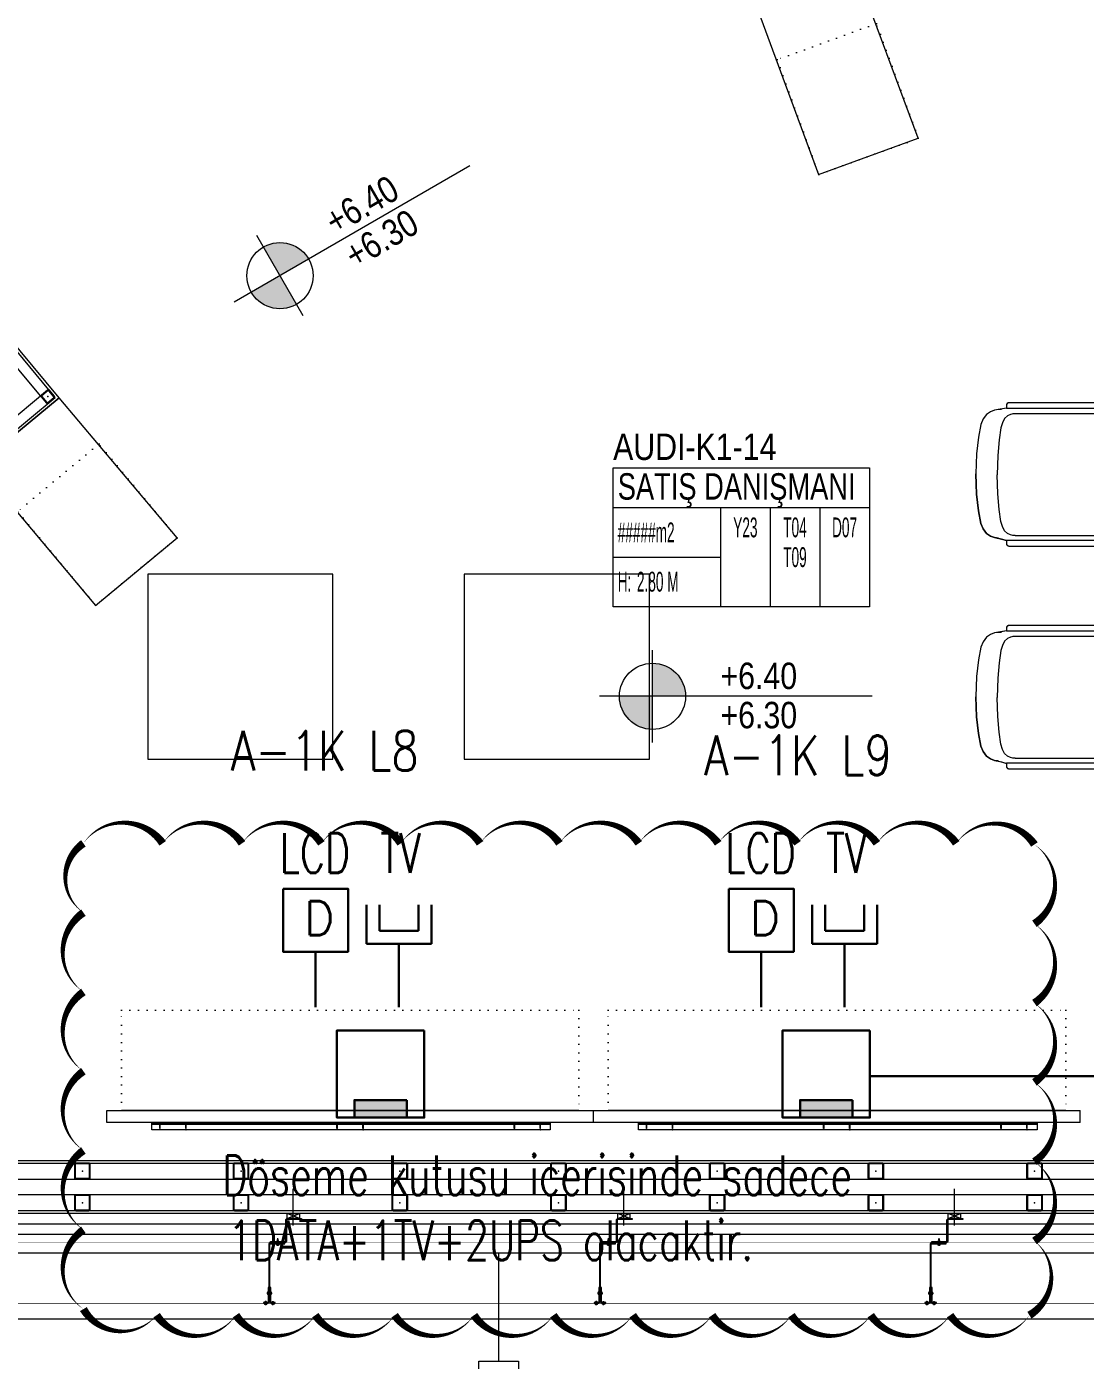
# Model space of a CAD drawing. Extents: x -2050 to 29725, y -1777 to 6820.
# Drawn here: x 10076 to 10476, y 269 to 774 of the extents above; entities that cross this region are included whole.
import ezdxf
from ezdxf.enums import TextEntityAlignment as Align

# ---------------------------------------------------------------- set-up
doc = ezdxf.new("R2010")
doc.units = 0
doc.header["$LTSCALE"] = 25
doc.header["$MEASUREMENT"] = 0
for name, pattern in [('DASHDOT2', [0.5, 0.25, -0.125, 0, -0.125]), ('DOT2', [0.125, 0, -0.125]), ('HIDDEN', [0.375, 0.25, -0.125])]:
    doc.linetypes.add(name, pattern=pattern)
doc.layers.get('0').update_dxf_attribs({"color": 9, "lineweight": 9})
for name, color, linetype, lineweight in [('05', 9, 'Continuous', 9), ('06C', 9, 'Continuous', 9), ('06D', 9, 'Continuous', 9), ('10', 9, 'Continuous', 9), ('11', 9, 'Continuous', 9), ('20', 9, 'DOT2', 9), ('21', 9, 'Continuous', 9), ('22', 8, 'Continuous', 9), ('24', 9, 'DASHDOT2', 9), ('33', 9, 'BATTING', 9), ('40', 9, 'Continuous', 9), ('DATA YER', 30, 'Continuous', 30), ('E-ANAHTAR', 7, 'Continuous', 30), ('E-DATA LCD EKRAN', 7, 'Continuous', 30), ('E-DATA PRİZİ (RJ45)', 7, 'Continuous', 30), ('E-DÖŞEME (ŞAP İÇİ) PRİZ KUTUSU', 7, 'Continuous', 30), ('E-YAZI', 7, 'Continuous', 30)]:
    doc.layers.add(name, color=color, linetype=linetype, lineweight=lineweight)
doc.styles.add('Arial', font='arial.ttf', dxfattribs={"height": 2.5})
doc.styles.add('E-YAZI', font='txttw.shx')
doc.styles.add('MuuM_TEXT-STANDART', font='ARIALN.TTF')
doc.linetypes.add('BATTING', pattern='A,0.0001,-0.1,[134,ltypeshp.shx,S=0.1,R=0,X=-0.1,Y=0],-0.2,[134,ltypeshp.shx,S=0.1,R=180,X=0.1,Y=0],-0.1', length=0.4001)

# ---------------------------------------------------------------- blocks, each defined once
blk = doc.blocks.new('p-audi-furni')
at = {"layer": '05', "lineweight": 0}
for p, q in [((0, 184), (4.5, 184)), ((0, 0), (0, 184)), ((4.5, 184), (4.5, 0)), ((4.5, 5.5), (4.5, 178.5)), ((-2.8, 166.99), (-0.3, 166.99)), ((-2.8, 16.34), (-2.8, 166.99)), ((-0.8, 164), (-0.8, 166.99)), ((-0.3, 164), (-0.3, 166.99)), ((-2.8, 163.8), (-2.8, 164)), ((-2.3, 163.8), (-2.3, 164)), ((-2.3, 164), (0, 164)), ((-2.3, 163.8), (0, 163.8)), ((-0.8, 154.2), (-0.8, 163.8)), ((-0.3, 154.2), (-0.3, 163.8)), ((-2.8, 154.2), (-2.8, 154)), ((-2.3, 154), (-2.3, 154.2)), ((-2.3, 154.2), (0, 154.2)), ((-2.3, 154), (0, 154)), ((-0.8, 97), (-0.8, 154)), ((-0.3, 97), (-0.3, 154)), ((-2.8, 96.8), (-2.8, 97)), ((-2.3, 96.8), (-2.3, 97)), ((-2.3, 97), (0, 97)), ((-2.3, 96.8), (0, 96.8)), ((-0.8, 87.2), (-0.8, 96.8)), ((-0.3, 87.2), (-0.3, 96.8)), ((-2.8, 87.2), (-2.8, 87)), ((-2.3, 87.2), (0, 87.2)), ((-2.3, 87), (-2.3, 87.2)), ((-2.3, 87), (0, 87)), ((-0.8, 30), (-0.8, 87)), ((-0.3, 30), (-0.3, 87)), ((-2.8, 29.8), (-2.8, 30)), ((-2.3, 29.8), (-2.3, 30)), ((-2.3, 30), (0, 30)), ((-2.3, 29.8), (0, 29.8)), ((-0.8, 20.2), (-0.8, 29.8)), ((-0.3, 20.2), (-0.3, 29.8)), ((-2.8, 20.2), (-2.8, 20)), ((-2.3, 20.2), (0, 20.2)), ((-2.3, 20), (-2.3, 20.2)), ((-0.3, 16.34), (-2.8, 16.34)), ((-2.3, 20), (0, 20)), ((-0.8, 16.34), (-0.8, 20)), ((-0.3, 16.34), (-0.3, 20)), ((0, 0), (4.5, 0)), ((0, 0), (4.5, 0)), ((0, -184), (0, 0)), ((4.5, 0), (4.5, -184)), ((4.5, -178.5), (4.5, -5.5)), ((-2.8, -17.01), (-0.3, -17.01)), ((-2.8, -167.66), (-2.8, -17.01)), ((-2.8, -20.2), (-2.8, -20)), ((-2.3, -20.2), (-2.3, -20)), ((-2.3, -20), (0, -20)), ((-0.8, -20), (-0.8, -17.01)), ((-0.3, -20), (-0.3, -17.01)), ((-2.3, -20.2), (0, -20.2)), ((-0.8, -29.8), (-0.8, -20.2)), ((-0.3, -29.8), (-0.3, -20.2)), ((-2.8, -29.8), (-2.8, -30)), ((-2.3, -30), (-2.3, -29.8)), ((-2.3, -29.8), (0, -29.8)), ((-2.3, -30), (0, -30)), ((-0.8, -87), (-0.8, -30)), ((-0.3, -87), (-0.3, -30)), ((-2.8, -87.2), (-2.8, -87)), ((-2.3, -87.2), (-2.3, -87)), ((-2.3, -87), (0, -87)), ((-2.3, -87.2), (0, -87.2)), ((-0.8, -96.8), (-0.8, -87.2)), ((-0.3, -96.8), (-0.3, -87.2)), ((-2.8, -96.8), (-2.8, -97)), ((-2.3, -96.8), (0, -96.8)), ((-2.3, -97), (-2.3, -96.8)), ((-2.3, -97), (0, -97)), ((-0.8, -154), (-0.8, -97)), ((-0.3, -154), (-0.3, -97)), ((-2.8, -154.2), (-2.8, -154)), ((-2.3, -154.2), (-2.3, -154)), ((-2.3, -154), (0, -154)), ((-2.3, -154.2), (0, -154.2)), ((-0.8, -163.8), (-0.8, -154.2)), ((-0.3, -163.8), (-0.3, -154.2)), ((-2.8, -163.8), (-2.8, -164)), ((-2.3, -163.8), (0, -163.8)), ((-2.3, -164), (-2.3, -163.8)), ((-2.3, -164), (0, -164)), ((-0.8, -167.66), (-0.8, -164)), ((-0.3, -167.66), (-0.3, -164)), ((-0.3, -167.66), (-2.8, -167.66)), ((0, -184), (4.5, -184))]:
    blk.add_line(p, q, dxfattribs=at)
at = {"layer": '20', "color": 2, "lineweight": 0}
for p, q in [((4.5, 178.5), (42.5, 178.5)), ((42.5, 178.5), (42.5, 5.5)), ((42.5, 5.5), (4.5, 5.5)), ((4.5, -5.5), (42.5, -5.5)), ((42.5, -5.5), (42.5, -178.5)), ((42.5, -178.5), (4.5, -178.5))]:
    blk.add_line(p, q, dxfattribs=at)
blk = doc.blocks.new('0_wallno')
blk.add_lwpolyline([(-7.84, 1.5), (7.94, 1.5), (7.94, -1.5), (-7.84, -1.5)], close=True)
blk.add_lwpolyline([(7.94, 0), (16.13, 0)])
at = {"style": 'Arial'}
blk.add_attdef('GENISLIK', text='', height=2, dxfattribs=at).set_placement((8.44, 0), align=Align.BOTTOM_LEFT)
blk.add_attdef('DUVARNO', text='', height=2, dxfattribs=at).set_placement((0, 0), align=Align.MIDDLE_CENTER)
blk.add_attdef('YUKSEKLIK', text='', height=2, dxfattribs=at).set_placement((8.44, -0.5), align=Align.TOP_LEFT)
blk = doc.blocks.new('0_elevationtarget-p')
h = blk.add_hatch(color=256)
h.paths.add_polyline_path([(2.5, 0, 0.414214), (0, 2.5), (0, 0)])
h.paths.add_polyline_path([(0, 0), (-2.5, 0, 0.414214), (0, -2.5)])
blk.add_line((0, -3.5), (0, 3.5))
blk.add_lwpolyline([(16.6, 0), (-4, 0)])
blk.add_circle((0, 0), 2.5)
at = {"style": 'Arial'}
blk.add_attdef('BITMISKOT', text='', height=2, dxfattribs=at).set_placement((4.5, 0), align=Align.BOTTOM_LEFT)
blk.add_attdef('KABAKOT', text='', height=2, dxfattribs=at).set_placement((4.5, -0.59), align=Align.TOP_LEFT)
blk = doc.blocks.new('Prf-40x40')
for points in [[(1.5, -2), (-1.5, -2, -0.414214), (-2, -1.5), (-2, 1.5, -0.414214), (-1.5, 2), (1.5, 2, -0.414214), (2, 1.5), (2, -1.5, -0.414214)], [(1.5, -1.7), (-1.5, -1.7, -0.414214), (-1.7, -1.5), (-1.7, 1.5, -0.414214), (-1.5, 1.7), (1.5, 1.7, -0.414214), (1.7, 1.5), (1.7, -1.5, -0.414214)]]:
    blk.add_lwpolyline(points, format="xyb", close=True)
blk.add_point((0, 0))
blk = doc.blocks.new('p-kolon-eğri-3')
blk.add_lwpolyline([(29.51, -35.57), (60.28, -9.97), (86.19, -41.15), (55.45, -66.74)], close=True)
at = {"layer": '06C'}
blk.add_lwpolyline([(115.72, -76.67), (84.96, -102.23), (129.46, -155.33), (160.36, -129.66), (115.72, -76.67)], close=True, dxfattribs=at)
at = {"layer": '06D'}
blk.add_lwpolyline([(62.48, -67.35), (85.61, -95.19), (108.68, -76.02), (85.56, -48.18)], close=True, dxfattribs=at)
at = {"layer": '11'}
for points in [[(55.44, -66.7), (84.96, -102.23), (115.72, -76.67), (86.21, -41.13)], [(56.85, -66.83), (85.09, -100.83), (114.31, -76.54), (86.08, -42.54)]]:
    blk.add_lwpolyline(points, close=True, dxfattribs=at)
at = {"layer": '20', "lineweight": 0}
for points in [[(0, 0), (29.51, -35.53), (60.28, -9.97), (30.77, 25.57)], [(100.08, -119.69), (129.6, -155.22), (160.36, -129.66), (130.85, -94.12)]]:
    blk.add_lwpolyline(points, close=True, dxfattribs=at)
for points in [[(60.28, -9.97), (86.21, -41.13)], [(29.49, -35.55), (55.43, -66.72)]]:
    blk.add_lwpolyline(points, dxfattribs=at)
at = {"layer": '10', "xscale": -0.9999999999999998, "rotation": 129.7265167688524}
for p in [(85.82, -45.36), (59.67, -67.09), (111.51, -76.27), (85.35, -98)]:
    blk.add_blockref('Prf-40x40', p, dxfattribs=at)
blk = doc.blocks.new('0_roomno2-flat-2')
at = {"layer": '21'}
blk.add_lwpolyline([(96.88, -52.5), (0, -52.5), (0, 0), (96.88, 0)], close=True, dxfattribs=at)
for points in [[(0, -15), (96.88, -15)], [(40.62, -15), (40.62, -52.5)], [(59.38, -15), (59.38, -52.5)], [(78.12, -15), (78.12, -52.5)], [(0, -33.75), (40.62, -33.75)]]:
    blk.add_lwpolyline(points, dxfattribs=at)
at = {"layer": '21', "style": 'MuuM_TEXT-STANDART', "width": 0.6}
blk.add_text('H:', height=7.5, dxfattribs=at).set_placement((1.75, -43.04), align=Align.MIDDLE_LEFT)
at = {"layer": '21', "style": 'Arial'}
blk.add_attdef('ODANO', (0, 5.85), '', height=10, dxfattribs=at)
blk.add_attdef('MEKANADI', text='', height=10, dxfattribs=at).set_placement((1.75, -15), align=Align.BOTTOM_LEFT)
at = {"layer": '21', "style": 'MuuM_TEXT-STANDART', "width": 0.6}
for tag, p in [('YER01', (50, -22.5)), ('TAVAN01', (68.75, -22.5)), ('DUVAR01', (87.5, -22.5)), ('YER02', (50, -33.75)), ('TAVAN02', (68.75, -33.75)), ('DUVAR02', (87.5, -33.75)), ('YER03', (50, -45)), ('TAVAN03', (68.75, -45)), ('DUVAR03', (87.5, -45))]:
    blk.add_attdef(tag, text='', height=7.5, dxfattribs=at).set_placement(p, align=Align.MIDDLE_CENTER)
for tag, p in [('M2', (1.75, -24.38)), ('TEMIZTAVANYUKSEKLIGI', (9, -43.04))]:
    blk.add_attdef(tag, text='', height=7.5, dxfattribs=at).set_placement(p, align=Align.MIDDLE_LEFT)
blk = doc.blocks.new('p- alum kaplama profil')
at = {"lineweight": 13}
blk.add_lwpolyline([(7.12, 12.59), (7.12, 26.49)], dxfattribs=at)
at = {"lineweight": 18}
blk.add_lwpolyline([(4.09, 6.16), (-1.41, 6.16), (-1.41, 6.46), (4.09, 6.46, 0.414214), (4.29, 6.66), (4.29, 14.66, -0.414214), (4.79, 15.16), (10.29, 15.16), (10.29, 14.86), (4.79, 14.86, 0.414214), (4.59, 14.66), (4.59, 6.66, -0.414214)], format="xyb", close=True, dxfattribs=at)
at = {"lineweight": 5}
blk.add_lwpolyline([(9.44, 15.16), (4.79, 15.16), (4.79, 17.16), (9.44, 17.16)], close=True, dxfattribs=at)
for points in [[(4.79, 15.16), (9.44, 17.16)], [(9.44, 15.16), (4.79, 17.16)]]:
    blk.add_lwpolyline(points, dxfattribs=at)
blk.add_lwpolyline([(-2.06, 5.56), (-2.06, -2.34), (-2.06, -15.69), (-1.66, -15.69), (-1.66, -2.34), (-1.66, 5.56), (-1.66, 5.56), (-1.66, 5.57), (-1.66, 5.57), (-1.66, 5.58), (-1.66, 5.58), (-1.65, 5.59), (-1.65, 5.59), (-1.65, 5.59), (-1.65, 5.6), (-1.65, 5.6), (-1.64, 5.61), (-1.64, 5.61), (-1.64, 5.62), (-1.64, 5.62), (-1.63, 5.62), (-1.63, 5.63), (-1.63, 5.63), (-1.62, 5.63), (-1.62, 5.64), (-1.61, 5.64), (-1.61, 5.64), (-1.61, 5.64), (-1.6, 5.65), (-1.6, 5.65), (-1.59, 5.65), (-1.59, 5.65), (-1.58, 5.65), (-1.58, 5.65), (-1.57, 5.66), (-1.57, 5.66), (-1.56, 5.66), (-1.56, 5.66), (3.94, 5.66), (3.94, 6.06), (-1.56, 6.06), (-1.58, 6.06), (-1.61, 6.05), (-1.63, 6.05), (-1.66, 6.05), (-1.68, 6.04), (-1.7, 6.03), (-1.73, 6.03), (-1.75, 6.02), (-1.77, 6.01), (-1.79, 6), (-1.82, 5.99), (-1.84, 5.97), (-1.86, 5.96), (-1.88, 5.94), (-1.89, 5.93), (-1.91, 5.91), (-1.93, 5.89), (-1.95, 5.87), (-1.96, 5.85), (-1.97, 5.83), (-1.99, 5.81), (-2, 5.79), (-2.01, 5.77), (-2.02, 5.75), (-2.03, 5.72), (-2.04, 5.7), (-2.04, 5.68), (-2.05, 5.65), (-2.05, 5.63), (-2.06, 5.61), (-2.06, 5.58)], close=True)
blk.add_lwpolyline([(-1.66, -2.34), (-2.06, -2.34)])
for points in [[(-2.36, -10.84), (-2.36, -16.39), (-2.36, -16.39, -0.414214), (-2.51, -16.54), (-2.51, -16.54), (-4.06, -16.54), (-4.06, -16.84), (-2.51, -16.84), (-2.51, -16.84, 0.414214), (-2.06, -16.39), (-2.06, -10.84)], [(-1.36, -10.84), (-1.66, -10.84), (-1.66, -16.39, 0.414214), (-1.21, -16.84), (-1.21, -16.84), (0.34, -16.84), (0.34, -16.54), (-1.21, -16.54), (-1.21, -16.54, -0.414214), (-1.36, -16.39), (-1.36, -16.39)]]:
    blk.add_lwpolyline(points, format="xyb", close=True)
for points in [[(0.67, 5.66, -10), (1.91, 5.66, -10)], [(0.67, 5.66, -10), (0.67, 5.64, -10), (0.67, 5.62, -10), (0.67, 5.6, -10), (0.68, 5.58, -10), (0.68, 5.56, -10), (0.69, 5.54, -10), (0.69, 5.52, -10), (0.7, 5.5, -10), (0.7, 5.48, -10), (0.71, 5.46, -10), (0.72, 5.45, -10), (0.73, 5.43, -10), (0.74, 5.41, -10), (0.75, 5.4, -10), (0.76, 5.38, -10), (0.77, 5.36, -10), (0.79, 5.35, -10), (0.8, 5.33, -10), (0.81, 5.32, -10), (0.83, 5.31, -10), (0.84, 5.29, -10), (0.86, 5.28, -10), (0.87, 5.27, -10), (0.89, 5.26, -10), (0.91, 5.25, -10), (0.92, 5.24, -10), (0.94, 5.23, -10), (0.96, 5.22, -10), (0.98, 5.21, -10), (1, 5.21, -10), (1.02, 5.2, -10), (1.03, 5.2, -10)], [(0.96, 5.66, -10), (0.97, 5.66, -10), (0.97, 5.66, -10), (0.97, 5.66, -10), (0.98, 5.66, -10), (0.98, 5.66, -10), (0.99, 5.66, -10), (0.99, 5.66, -10), (1, 5.66, -10), (1, 5.67, -10), (1, 5.67, -10), (1.01, 5.67, -10), (1.01, 5.67, -10), (1.01, 5.67, -10), (1.02, 5.68, -10), (1.02, 5.68, -10), (1.02, 5.68, -10), (1.03, 5.69, -10), (1.03, 5.69, -10), (1.03, 5.69, -10), (1.04, 5.7, -10), (1.04, 5.7, -10), (1.04, 5.7, -10), (1.04, 5.71, -10), (1.04, 5.71, -10), (1.05, 5.72, -10), (1.05, 5.72, -10), (1.05, 5.72, -10), (1.05, 5.73, -10), (1.05, 5.73, -10), (1.05, 5.74, -10), (1.05, 5.74, -10), (1.05, 5.75, -10)], [(1.61, 6.87, -10), (0.98, 6.96, -10)], [(1.33, 5.85, -10), (0.98, 5.88, -10)], [(1.56, 7.05, -10), (1.02, 7.13, -10)], [(1.03, 5.2, -10), (1.04, 5.2, -10), (1.05, 5.19, -10), (1.05, 5.19, -10), (1.06, 5.19, -10), (1.06, 5.19, -10), (1.07, 5.19, -10), (1.07, 5.19, -10), (1.08, 5.19, -10), (1.08, 5.19, -10), (1.09, 5.19, -10), (1.09, 5.18, -10), (1.1, 5.18, -10), (1.1, 5.18, -10), (1.11, 5.18, -10), (1.11, 5.18, -10), (1.12, 5.18, -10), (1.12, 5.18, -10), (1.13, 5.18, -10), (1.13, 5.18, -10), (1.14, 5.18, -10), (1.15, 5.18, -10), (1.15, 5.18, -10), (1.16, 5.17, -10), (1.16, 5.17, -10), (1.17, 5.17, -10), (1.17, 5.17, -10), (1.18, 5.17, -10), (1.18, 5.17, -10), (1.19, 5.17, -10), (1.19, 5.17, -10), (1.2, 5.17, -10), (1.2, 5.17, -10)], [(1.05, 6.91, -10), (1.29, 7.56, -10)], [(1.05, 5.83, -10), (1.05, 6.01, -10)], [(1.05, 5.75, -10), (1.05, 5.83, -10)], [(1.2, 5.17, -10), (1.2, 5.2, -10)], [(1.38, 5.2, -10), (1.2, 5.2, -10)], [(1.29, 4.93, -10), (1.29, 7.8, -10)], [(1.53, 6.82, -10), (1.29, 7.56, -10)], [(1.29, 6.16, -10), (1.29, 6.26, -10)], [(1.38, 5.17, -10), (1.38, 5.2, -10)], [(1.38, 5.17, -10), (1.38, 5.17, -10), (1.39, 5.17, -10), (1.39, 5.17, -10), (1.4, 5.17, -10), (1.41, 5.17, -10), (1.41, 5.17, -10), (1.42, 5.17, -10), (1.42, 5.17, -10), (1.43, 5.17, -10), (1.43, 5.18, -10), (1.44, 5.18, -10), (1.44, 5.18, -10), (1.45, 5.18, -10), (1.45, 5.18, -10), (1.46, 5.18, -10), (1.46, 5.18, -10), (1.47, 5.18, -10), (1.47, 5.18, -10), (1.48, 5.18, -10), (1.48, 5.18, -10), (1.49, 5.18, -10), (1.5, 5.19, -10), (1.5, 5.19, -10), (1.51, 5.19, -10), (1.51, 5.19, -10), (1.52, 5.19, -10), (1.52, 5.19, -10), (1.53, 5.19, -10), (1.53, 5.19, -10), (1.54, 5.19, -10), (1.54, 5.2, -10), (1.55, 5.2, -10)], [(1.53, 5.75, -10), (1.53, 5.92, -10)], [(1.53, 5.75, -10), (1.53, 5.74, -10), (1.53, 5.74, -10), (1.53, 5.73, -10), (1.53, 5.73, -10), (1.53, 5.72, -10), (1.54, 5.72, -10), (1.54, 5.72, -10), (1.54, 5.71, -10), (1.54, 5.71, -10), (1.54, 5.7, -10), (1.54, 5.7, -10), (1.55, 5.7, -10), (1.55, 5.69, -10), (1.55, 5.69, -10), (1.55, 5.69, -10), (1.56, 5.68, -10), (1.56, 5.68, -10), (1.56, 5.68, -10), (1.57, 5.67, -10), (1.57, 5.67, -10), (1.58, 5.67, -10), (1.58, 5.67, -10), (1.58, 5.67, -10), (1.59, 5.66, -10), (1.59, 5.66, -10), (1.6, 5.66, -10), (1.6, 5.66, -10), (1.6, 5.66, -10), (1.61, 5.66, -10), (1.61, 5.66, -10), (1.62, 5.66, -10), (1.62, 5.66, -10)], [(1.55, 5.2, -10), (1.57, 5.2, -10), (1.59, 5.21, -10), (1.6, 5.21, -10), (1.62, 5.22, -10), (1.64, 5.23, -10), (1.66, 5.24, -10), (1.68, 5.25, -10), (1.69, 5.26, -10), (1.71, 5.27, -10), (1.73, 5.28, -10), (1.74, 5.29, -10), (1.76, 5.31, -10), (1.77, 5.32, -10), (1.78, 5.33, -10), (1.8, 5.35, -10), (1.81, 5.36, -10), (1.82, 5.38, -10), (1.83, 5.4, -10), (1.84, 5.41, -10), (1.85, 5.43, -10), (1.86, 5.45, -10), (1.87, 5.46, -10), (1.88, 5.48, -10), (1.89, 5.5, -10), (1.89, 5.52, -10), (1.9, 5.54, -10), (1.9, 5.56, -10), (1.9, 5.58, -10), (1.91, 5.6, -10), (1.91, 5.62, -10), (1.91, 5.64, -10), (1.91, 5.66, -10)], [(-2.86, -13.04, 0), (-0.86, -13.04, 0)], [(-2.36, -12.52, 0), (-2.4, -12.53, 0), (-2.43, -12.56, 0), (-2.47, -12.58, 0), (-2.5, -12.6, 0), (-2.53, -12.63, 0), (-2.56, -12.66, 0), (-2.59, -12.69, 0), (-2.61, -12.73, 0), (-2.63, -12.76, 0), (-2.65, -12.8, 0), (-2.67, -12.84, 0), (-2.68, -12.88, 0), (-2.69, -12.92, 0), (-2.7, -12.96, 0), (-2.71, -13, 0), (-2.71, -13.04, 0), (-2.71, -13.08, 0), (-2.7, -13.13, 0), (-2.69, -13.17, 0), (-2.68, -13.21, 0), (-2.67, -13.25, 0), (-2.65, -13.28, 0), (-2.63, -13.32, 0), (-2.61, -13.36, 0), (-2.59, -13.39, 0), (-2.56, -13.42, 0), (-2.53, -13.45, 0), (-2.5, -13.48, 0), (-2.47, -13.51, 0), (-2.43, -13.53, 0), (-2.4, -13.55, 0), (-2.36, -13.57, 0)], [(-2.36, -13.04, 0), (-2.36, -12.52, 0)], [(-2.36, -13.04, 0), (-2.36, -12.73, 0)], [(-2.36, -12.73, 0), (-2.36, -13.04, 0)], [(-1.36, -12.73, 0), (-2.36, -12.73, 0)], [(-2.36, -13.04, 0), (-2.36, -13.36, 0)], [(-2.36, -13.04, 0), (-2.36, -13.57, 0)], [(-2.36, -13.36, 0), (-2.36, -13.04, 0)], [(-1.36, -13.36, 0), (-2.36, -13.36, 0)], [(-1.36, -13.04, 0), (-1.36, -12.37, 0)], [(-1.36, -13.72, 0), (-1.32, -13.68, 0), (-1.29, -13.65, 0), (-1.26, -13.61, 0), (-1.23, -13.58, 0), (-1.2, -13.54, 0), (-1.18, -13.5, 0), (-1.16, -13.45, 0), (-1.14, -13.41, 0), (-1.12, -13.37, 0), (-1.1, -13.32, 0), (-1.09, -13.28, 0), (-1.08, -13.23, 0), (-1.07, -13.18, 0), (-1.06, -13.14, 0), (-1.06, -13.09, 0), (-1.06, -13.04, 0), (-1.06, -12.99, 0), (-1.06, -12.95, 0), (-1.07, -12.9, 0), (-1.08, -12.85, 0), (-1.09, -12.81, 0), (-1.1, -12.76, 0), (-1.12, -12.72, 0), (-1.14, -12.67, 0), (-1.16, -12.63, 0), (-1.18, -12.59, 0), (-1.2, -12.55, 0), (-1.23, -12.51, 0), (-1.26, -12.47, 0), (-1.29, -12.43, 0), (-1.32, -12.4, 0), (-1.36, -12.37, 0)], [(-1.36, -13.04, 0), (-1.36, -13.72, 0)], [(-3.84, -17.04, 0), (-3.81, -17.07, 0), (-3.78, -17.1, 0), (-3.75, -17.12, 0), (-3.72, -17.15, 0), (-3.69, -17.17, 0), (-3.66, -17.19, 0), (-3.62, -17.21, 0), (-3.59, -17.23, 0), (-3.55, -17.24, 0), (-3.52, -17.26, 0), (-3.48, -17.27, 0), (-3.44, -17.28, 0), (-3.4, -17.28, 0), (-3.36, -17.29, 0), (-3.32, -17.29, 0), (-3.29, -17.29, 0), (-3.25, -17.29, 0), (-3.21, -17.29, 0), (-3.17, -17.28, 0), (-3.13, -17.28, 0), (-3.09, -17.27, 0), (-3.06, -17.26, 0), (-3.02, -17.24, 0), (-2.98, -17.23, 0), (-2.95, -17.21, 0), (-2.91, -17.19, 0), (-2.88, -17.17, 0), (-2.85, -17.15, 0), (-2.82, -17.12, 0), (-2.79, -17.1, 0), (-2.76, -17.07, 0), (-2.73, -17.04, 0)], [(-3.29, -17.04, 0), (-3.84, -17.04, 0)], [(-2.85, -16.54, 0), (-2.86, -16.51, 0), (-2.87, -16.47, 0), (-2.89, -16.44, 0), (-2.91, -16.41, 0), (-2.93, -16.38, 0), (-2.96, -16.35, 0), (-2.98, -16.33, 0), (-3.01, -16.31, 0), (-3.04, -16.29, 0), (-3.07, -16.27, 0), (-3.11, -16.25, 0), (-3.14, -16.24, 0), (-3.18, -16.23, 0), (-3.21, -16.22, 0), (-3.25, -16.22, 0), (-3.29, -16.22, 0), (-3.32, -16.22, 0), (-3.36, -16.22, 0), (-3.39, -16.23, 0), (-3.43, -16.24, 0), (-3.46, -16.25, 0), (-3.5, -16.27, 0), (-3.53, -16.29, 0), (-3.56, -16.31, 0), (-3.59, -16.33, 0), (-3.61, -16.35, 0), (-3.64, -16.38, 0), (-3.66, -16.41, 0), (-3.68, -16.44, 0), (-3.7, -16.47, 0), (-3.71, -16.51, 0), (-3.73, -16.54, 0)], [(-3.29, -16.54, 0), (-3.73, -16.54, 0)], [(-3.29, -16.54, 0), (-3.55, -16.54, 0)], [(-3.55, -16.54, 0), (-3.29, -16.54, 0)], [(-3.55, -17.04, 0), (-3.55, -16.54, 0)], [(-3.29, -17.54, 0), (-3.29, -16.04, 0)], [(-3.29, -16.54, 0), (-2.85, -16.54, 0)], [(-3.29, -16.54, 0), (-3.03, -16.54, 0)], [(-3.03, -16.54, 0), (-3.29, -16.54, 0)], [(-3.29, -17.04, 0), (-2.73, -17.04, 0)], [(-3.03, -17.04, 0), (-3.03, -16.54, 0)], [(-0.56, -17.04, 0), (-1.11, -17.04, 0)], [(0, -17.04, 0), (-0.03, -17.07, 0), (-0.06, -17.1, 0), (-0.09, -17.12, 0), (-0.12, -17.15, 0), (-0.15, -17.17, 0), (-0.18, -17.19, 0), (-0.22, -17.21, 0), (-0.25, -17.23, 0), (-0.29, -17.24, 0), (-0.33, -17.26, 0), (-0.36, -17.27, 0), (-0.4, -17.28, 0), (-0.44, -17.28, 0), (-0.48, -17.29, 0), (-0.52, -17.29, 0), (-0.56, -17.29, 0), (-0.59, -17.29, 0), (-0.63, -17.29, 0), (-0.67, -17.28, 0), (-0.71, -17.28, 0), (-0.75, -17.27, 0), (-0.79, -17.26, 0), (-0.82, -17.24, 0), (-0.86, -17.23, 0), (-0.89, -17.21, 0), (-0.93, -17.19, 0), (-0.96, -17.17, 0), (-0.99, -17.15, 0), (-1.02, -17.12, 0), (-1.05, -17.1, 0), (-1.08, -17.07, 0), (-1.11, -17.04, 0)], [(-1, -16.54, 0), (-0.98, -16.51, 0), (-0.97, -16.47, 0), (-0.95, -16.44, 0), (-0.93, -16.41, 0), (-0.91, -16.38, 0), (-0.88, -16.35, 0), (-0.86, -16.33, 0), (-0.83, -16.31, 0), (-0.8, -16.29, 0), (-0.77, -16.27, 0), (-0.73, -16.25, 0), (-0.7, -16.24, 0), (-0.66, -16.23, 0), (-0.63, -16.22, 0), (-0.59, -16.22, 0), (-0.56, -16.22, 0), (-0.52, -16.22, 0), (-0.48, -16.22, 0), (-0.45, -16.23, 0), (-0.41, -16.24, 0), (-0.38, -16.25, 0), (-0.34, -16.27, 0), (-0.31, -16.29, 0), (-0.28, -16.31, 0), (-0.25, -16.33, 0), (-0.23, -16.35, 0), (-0.2, -16.38, 0), (-0.18, -16.41, 0), (-0.16, -16.44, 0), (-0.14, -16.47, 0), (-0.13, -16.51, 0), (-0.12, -16.54, 0)], [(-0.56, -16.54, 0), (-1, -16.54, 0)], [(-0.56, -16.54, 0), (-0.82, -16.54, 0)], [(-0.82, -16.54, 0), (-0.56, -16.54, 0)], [(-0.82, -17.04, 0), (-0.82, -16.54, 0)], [(-0.56, -17.54, 0), (-0.56, -16.04, 0)], [(-0.56, -16.54, 0), (-0.3, -16.54, 0)], [(-0.56, -16.54, 0), (-0.12, -16.54, 0)], [(-0.3, -16.54, 0), (-0.56, -16.54, 0)], [(-0.56, -17.04, 0), (0, -17.04, 0)], [(-0.3, -17.04, 0), (-0.3, -16.54, 0)]]:
    blk.add_polyline3d(points)
blk = doc.blocks.new('prf-60x60')
for points in [[(-2.5, -6), (2.5, -6, 0.414214), (3, -5.5), (3, -0.5, 0.414214), (2.5, 0), (-2.5, 0, 0.414214), (-3, -0.5), (-3, -5.5, 0.414214)], [(-2.5, -5.7), (2.5, -5.7, 0.414214), (2.7, -5.5), (2.7, -0.5, 0.414214), (2.5, -0.3), (-2.5, -0.3, 0.414214), (-2.7, -0.5), (-2.7, -5.5, 0.414214)]]:
    blk.add_lwpolyline(points, format="xyb", close=True)
at = {"color": 252}
blk.add_point((0, -3), dxfattribs=at)
blk = doc.blocks.new('p-audi_vitrine1')
blk.add_lwpolyline([(0, 0), (70, 0), (70, -70), (0, -70)], close=True)
blk = doc.blocks.new('Group-32-1')
for p, q in [((384804.5516, 69159.371), (384804.573, 69159.3356)), ((384804.5731, 69159.3699), (384804.573, 69159.3694)), ((384804.573, 69159.3694), (384804.573, 69159.3689)), ((384804.573, 69159.3689), (384804.573, 69158.9239)), ((384804.5732, 69159.3709), (384804.5731, 69159.3704)), ((384804.5731, 69159.3704), (384804.5731, 69159.3699)), ((384804.5733, 69159.3713), (384804.5732, 69159.3709)), ((384804.5735, 69159.3718), (384804.5733, 69159.3713)), ((384804.5736, 69159.3723), (384804.5735, 69159.3718)), ((384804.5738, 69159.3727), (384804.5736, 69159.3723)), ((384804.574, 69159.3732), (384804.5738, 69159.3727)), ((384804.5742, 69159.3736), (384804.574, 69159.3732)), ((384804.5745, 69159.374), (384804.5742, 69159.3736)), ((384804.5747, 69159.3745), (384804.5745, 69159.374)), ((384804.575, 69159.3749), (384804.5747, 69159.3745)), ((384804.5753, 69159.3752), (384804.575, 69159.3749)), ((384804.5756, 69159.3756), (384804.5753, 69159.3752)), ((384804.576, 69159.376), (384804.5756, 69159.3756)), ((384804.5763, 69159.3763), (384804.576, 69159.376)), ((384804.5767, 69159.3766), (384804.5763, 69159.3763)), ((384804.5771, 69159.3769), (384804.5767, 69159.3766)), ((384804.5775, 69159.3772), (384804.5771, 69159.3769)), ((384804.5779, 69159.3775), (384804.5775, 69159.3772)), ((384804.5783, 69159.3777), (384804.5779, 69159.3775)), ((384804.5788, 69159.3779), (384804.5783, 69159.3777)), ((384804.5792, 69159.3781), (384804.5788, 69159.3779)), ((384804.5797, 69159.3783), (384804.5792, 69159.3781)), ((384804.5801, 69159.3785), (384804.5797, 69159.3783)), ((384804.5806, 69159.3786), (384804.5801, 69159.3785)), ((384804.5811, 69159.3787), (384804.5806, 69159.3786)), ((384804.5816, 69159.3788), (384804.5811, 69159.3787)), ((384804.5821, 69159.3789), (384804.5816, 69159.3788)), ((384804.5825, 69159.3789), (384804.5821, 69159.3789)), ((384804.583, 69159.3789), (384804.5825, 69159.3789)), ((384805.023, 69159.3789), (384804.583, 69159.3789)), ((384805.0235, 69159.3789), (384805.023, 69159.3789)), ((384805.024, 69159.3789), (384805.0235, 69159.3789)), ((384805.0245, 69159.3788), (384805.024, 69159.3789)), ((384805.0249, 69159.3787), (384805.0245, 69159.3788)), ((384805.0254, 69159.3786), (384805.0249, 69159.3787)), ((384805.0259, 69159.3785), (384805.0254, 69159.3786)), ((384805.0264, 69159.3783), (384805.0259, 69159.3785)), ((384805.0268, 69159.3781), (384805.0264, 69159.3783)), ((384805.0273, 69159.3779), (384805.0268, 69159.3781)), ((384805.0277, 69159.3777), (384805.0273, 69159.3779)), ((384805.0281, 69159.3775), (384805.0277, 69159.3777)), ((384805.0285, 69159.3772), (384805.0281, 69159.3775)), ((384805.029, 69159.3769), (384805.0285, 69159.3772)), ((384805.0293, 69159.3766), (384805.029, 69159.3769)), ((384805.0297, 69159.3763), (384805.0293, 69159.3766)), ((384805.0301, 69159.376), (384805.0297, 69159.3763)), ((384805.0304, 69159.3756), (384805.0301, 69159.376)), ((384805.0307, 69159.3752), (384805.0304, 69159.3756)), ((384805.031, 69159.3749), (384805.0307, 69159.3752)), ((384805.0313, 69159.3745), (384805.031, 69159.3749)), ((384805.0316, 69159.374), (384805.0313, 69159.3745)), ((384805.0318, 69159.3736), (384805.0316, 69159.374)), ((384805.032, 69159.3732), (384805.0318, 69159.3736)), ((384805.0322, 69159.3727), (384805.032, 69159.3732)), ((384805.0324, 69159.3723), (384805.0322, 69159.3727)), ((384805.0326, 69159.3718), (384805.0324, 69159.3723)), ((384805.0327, 69159.3713), (384805.0326, 69159.3718)), ((384805.0328, 69159.3709), (384805.0327, 69159.3713)), ((384805.0329, 69159.3704), (384805.0328, 69159.3709)), ((384805.0329, 69159.3699), (384805.0329, 69159.3704)), ((384805.033, 69159.3694), (384805.0329, 69159.3699)), ((384805.0521, 69159.3725), (384805.033, 69159.3345)), ((384805.033, 69159.3689), (384805.033, 69159.3694)), ((384805.033, 69158.9322), (384805.033, 69159.3689)), ((384805.033, 69158.9322), (384805.033, 69158.9322)), ((384804.5516, 69158.8992), (384804.558, 69158.8616)), ((384805.0524, 69158.8992), (384805.0423, 69158.8616))]:
    blk.add_line(p, q)
at = {"flags": 128}
for points in [[(384804.5309, 69158.9092), (384804.5309, 69158.9087), (384804.531, 69158.9082), (384804.531, 69158.9077), (384804.5311, 69158.9072), (384804.5312, 69158.9068), (384804.5314, 69158.9063), (384804.5315, 69158.9058), (384804.5317, 69158.9054), (384804.5319, 69158.9049), (384804.5321, 69158.9045), (384804.5324, 69158.904), (384804.5326, 69158.9036), (384804.5329, 69158.9032), (384804.5332, 69158.9028), (384804.5335, 69158.9025), (384804.5339, 69158.9021), (384804.5342, 69158.9018), (384804.5346, 69158.9015), (384804.535, 69158.9012), (384804.5354, 69158.9009), (384804.5358, 69158.9006), (384804.5362, 69158.9004), (384804.5367, 69158.9001), (384804.5371, 69158.8999), (384804.5376, 69158.8998), (384804.538, 69158.8996), (384804.5385, 69158.8995), (384804.539, 69158.8994), (384804.5395, 69158.8993), (384804.54, 69158.8992), (384804.5404, 69158.8992), (384804.5409, 69158.8992), (384804.5516, 69158.8992), (384804.5516, 69159.3689), (384804.5516, 69159.3694), (384804.5516, 69159.3699), (384804.5515, 69159.3704), (384804.5515, 69159.3709), (384804.5513, 69159.3713), (384804.5512, 69159.3718), (384804.5511, 69159.3723), (384804.5509, 69159.3727), (384804.5507, 69159.3732), (384804.5505, 69159.3736), (384804.5502, 69159.374), (384804.55, 69159.3745), (384804.5497, 69159.3749), (384804.5494, 69159.3752), (384804.5491, 69159.3756), (384804.5487, 69159.376), (384804.5484, 69159.3763), (384804.548, 69159.3766), (384804.5476, 69159.3769), (384804.5472, 69159.3772), (384804.5468, 69159.3775), (384804.5464, 69159.3777), (384804.5459, 69159.3779), (384804.5455, 69159.3781), (384804.545, 69159.3783), (384804.5445, 69159.3785), (384804.5441, 69159.3786), (384804.5436, 69159.3787), (384804.5431, 69159.3788), (384804.5426, 69159.3789), (384804.5421, 69159.3789), (384804.5416, 69159.3789), (384804.5359, 69159.3789), (384804.5357, 69159.3789), (384804.5354, 69159.3789), (384804.5352, 69159.3788), (384804.535, 69159.3788), (384804.5347, 69159.3788), (384804.5345, 69159.3787), (384804.5343, 69159.3786), (384804.534, 69159.3785), (384804.5338, 69159.3784), (384804.5336, 69159.3783), (384804.5334, 69159.3782), (384804.5332, 69159.3781), (384804.533, 69159.3779), (384804.5328, 69159.3778), (384804.5326, 69159.3776), (384804.5324, 69159.3774), (384804.5322, 69159.3773), (384804.5321, 69159.3771), (384804.5319, 69159.3769), (384804.5318, 69159.3767), (384804.5316, 69159.3765), (384804.5315, 69159.3763), (384804.5314, 69159.376), (384804.5313, 69159.3758), (384804.5312, 69159.3756), (384804.5312, 69159.3754), (384804.5311, 69159.3751), (384804.531, 69159.3749), (384804.531, 69159.3746), (384804.531, 69159.3744), (384804.5309, 69159.3741), (384804.5309, 69159.3739), (384804.5309, 69158.9092)], [(384805.0521, 69158.8992), (384805.0628, 69158.8992), (384805.0633, 69158.8992), (384805.0638, 69158.8992), (384805.0642, 69158.8993), (384805.0647, 69158.8994), (384805.0652, 69158.8995), (384805.0657, 69158.8996), (384805.0661, 69158.8998), (384805.0666, 69158.8999), (384805.0671, 69158.9001), (384805.0675, 69158.9004), (384805.0679, 69158.9006), (384805.0683, 69158.9009), (384805.0687, 69158.9012), (384805.0691, 69158.9015), (384805.0695, 69158.9018), (384805.0698, 69158.9021), (384805.0702, 69158.9025), (384805.0705, 69158.9028), (384805.0708, 69158.9032), (384805.0711, 69158.9036), (384805.0714, 69158.904), (384805.0716, 69158.9045), (384805.0718, 69158.9049), (384805.072, 69158.9054), (384805.0722, 69158.9058), (384805.0723, 69158.9063), (384805.0725, 69158.9068), (384805.0726, 69158.9072), (384805.0727, 69158.9077), (384805.0727, 69158.9082), (384805.0728, 69158.9087), (384805.0728, 69158.9092), (384805.0728, 69159.3689), (384805.0728, 69159.3694), (384805.0727, 69159.3699), (384805.0727, 69159.3704), (384805.0726, 69159.3709), (384805.0725, 69159.3713), (384805.0723, 69159.3718), (384805.0722, 69159.3723), (384805.072, 69159.3727), (384805.0718, 69159.3732), (384805.0716, 69159.3736), (384805.0714, 69159.374), (384805.0711, 69159.3745), (384805.0708, 69159.3749), (384805.0705, 69159.3752), (384805.0702, 69159.3756), (384805.0698, 69159.376), (384805.0695, 69159.3763), (384805.0691, 69159.3766), (384805.0687, 69159.3769), (384805.0683, 69159.3772), (384805.0679, 69159.3775), (384805.0675, 69159.3777), (384805.0671, 69159.3779), (384805.0666, 69159.3781), (384805.0661, 69159.3783), (384805.0657, 69159.3785), (384805.0652, 69159.3786), (384805.0647, 69159.3787), (384805.0642, 69159.3788), (384805.0638, 69159.3789), (384805.0633, 69159.3789), (384805.0628, 69159.3789), (384805.0621, 69159.3789), (384805.0616, 69159.3789), (384805.0611, 69159.3789), (384805.0606, 69159.3788), (384805.0601, 69159.3787), (384805.0596, 69159.3786), (384805.0592, 69159.3785), (384805.0587, 69159.3783), (384805.0582, 69159.3781), (384805.0578, 69159.3779), (384805.0574, 69159.3777), (384805.0569, 69159.3775), (384805.0565, 69159.3772), (384805.0561, 69159.3769), (384805.0557, 69159.3766), (384805.0554, 69159.3763), (384805.055, 69159.376), (384805.0547, 69159.3756), (384805.0543, 69159.3752), (384805.054, 69159.3749), (384805.0538, 69159.3745), (384805.0535, 69159.374), (384805.0533, 69159.3736), (384805.053, 69159.3732), (384805.0528, 69159.3727), (384805.0527, 69159.3723), (384805.0525, 69159.3718), (384805.0524, 69159.3713), (384805.0523, 69159.3709), (384805.0522, 69159.3704), (384805.0521, 69159.3699), (384805.0521, 69159.3694), (384805.0521, 69159.3689), (384805.0521, 69158.8992)]]:
    blk.add_lwpolyline(points, close=True, dxfattribs=at)
for points in [[(384804.5309, 69158.9092, 0.414214), (384804.5409, 69158.8992), (384804.5516, 69158.8992), (384804.5516, 69159.3689, 0.414214), (384804.5416, 69159.3789), (384804.5359, 69159.3789, 0.414214), (384804.5309, 69159.3739)], [(384805.0521, 69158.8992), (384805.0628, 69158.8992, 0.414214), (384805.0728, 69158.9092), (384805.0728, 69159.3689, 0.414214), (384805.0628, 69159.3789), (384805.0621, 69159.3789, 0.414214), (384805.0521, 69159.3689)]]:
    blk.add_lwpolyline(points, format="xyb", close=True, dxfattribs=at)
blk.add_lwpolyline([(384805.033, 69158.9322), (384805.033, 69159.3689, 0.414214), (384805.023, 69159.3789), (384804.583, 69159.3789, 0.414214), (384804.573, 69159.3689), (384804.573, 69158.9239), (384804.5738, 69158.9202)], format="xyb", dxfattribs=at)
for points in [[(384804.573, 69158.9322), (384804.573, 69158.9239), (384804.5752, 69158.9142), (384804.5804, 69158.903), (384804.5903, 69158.8926), (384804.6064, 69158.8839), (384804.6258, 69158.8783), (384804.6716, 69158.8721), (384804.7307, 69158.8665), (384804.803, 69158.8644)], [(384805.033, 69158.9322), (384805.033, 69158.9239), (384805.0308, 69158.9142), (384805.0256, 69158.903), (384805.0157, 69158.8926), (384804.9996, 69158.8839), (384804.9803, 69158.8783), (384804.9344, 69158.8721), (384804.8753, 69158.8665), (384804.803, 69158.8644)], [(384804.5569, 69158.8806), (384804.5569, 69158.8686), (384804.5592, 69158.8546), (384804.5647, 69158.8386), (384804.5752, 69158.8236), (384804.5922, 69158.8111), (384804.6127, 69158.8031), (384804.6612, 69158.7941), (384804.7237, 69158.7861), (384804.8002, 69158.7831)], [(384805.0434, 69158.8658), (384805.0434, 69158.8686), (384805.0412, 69158.8546), (384805.0357, 69158.8386), (384805.0252, 69158.8236), (384805.0082, 69158.8111), (384804.9877, 69158.8031), (384804.9392, 69158.7941), (384804.8767, 69158.7861), (384804.8002, 69158.7831)]]:
    blk.add_lwpolyline(points, dxfattribs=at)
at = {"layer": '40'}
blk.add_lwpolyline([(384805.023, 69159.3789), (384804.583, 69159.3789, 0.414214), (384804.573, 69159.3689), (384804.573, 69159.3366), (384804.573, 69159.3356), (384804.5516, 69159.371), (384804.551, 69159.3725, 0.309775), (384804.5416, 69159.3789), (384804.5359, 69159.3789, 0.413784), (384804.5309, 69159.3739), (384804.5309, 69158.9092, 0.414214), (384804.5409, 69158.8992), (384804.5516, 69158.8992), (384804.5569, 69158.8686), (384804.5592, 69158.8546), (384804.5647, 69158.8386), (384804.5752, 69158.8236), (384804.5922, 69158.8111), (384804.6127, 69158.8031), (384804.6612, 69158.7941), (384804.7237, 69158.7861), (384804.8002, 69158.7831), (384804.8384, 69158.7846), (384804.8767, 69158.7861), (384804.9392, 69158.7941), (384804.9877, 69158.8031), (384805.0082, 69158.8111), (384805.0252, 69158.8236), (384805.0357, 69158.8386), (384805.0412, 69158.8546), (384805.0473, 69158.8804), (384805.0524, 69158.8992), (384805.0628, 69158.8992, 0.414214), (384805.0728, 69158.9092), (384805.0728, 69159.3689, 0.781144), (384805.0521, 69159.3725), (384805.033, 69159.3345), (384805.033, 69159.3689, 0.407263), (384805.0232, 69159.3789)], format="xyb", close=True, dxfattribs=at)
blk = doc.blocks.new('E-LCD+TV')
at = {"layer": 'E-DATA PRİZİ (RJ45)', "color": 1}
for p, q in [((38.5, 77.5), (38.5, 48)), ((48.3, 77.5), (48.3, 57.8)), ((77.8, 77.5), (77.8, 57.8)), ((87.6, 77.5), (87.6, 48)), ((48.3, 57.8), (77.8, 57.8)), ((0, 0), (0, 42)), ((38.5, 48), (87.6, 48)), ((63, 48), (63, 0))]:
    blk.add_line(p, q, dxfattribs=at)
blk.add_lwpolyline([(-24.6, 89.6), (24.6, 89.6), (24.6, 42), (-24.6, 42)], close=True, dxfattribs=at)
at = {"layer": 'E-DATA PRİZİ (RJ45)', "color": 1, "style": 'E-YAZI'}
blk.add_text('D', height=25.6, dxfattribs=at).set_placement((-8.8, 54.6))
at = {"layer": 'E-YAZI', "color": 1, "style": 'E-YAZI', "width": 0.7}
for s, p in [('LCD', (-27, 101.6)), ('TV', (49, 101.6))]:
    blk.add_text(s, height=30, dxfattribs=at).set_placement(p)
blk = doc.blocks.new('10_DÖŞEME (ŞAP İÇİ) PRİZ KUTUSU')
at = {"layer": 'E-DÖŞEME (ŞAP İÇİ) PRİZ KUTUSU'}
blk.add_hatch(color=5, dxfattribs=at).paths.add_polyline_path([(0.734, 0.216), (0.734, 0.706), (-0.734, 0.706), (-0.734, 0.216)])
at = {"layer": 'E-DÖŞEME (ŞAP İÇİ) PRİZ KUTUSU', "color": 5}
for points in [[(1.224, 2.664), (1.224, 0.216), (-1.224, 0.216), (-1.224, 2.664)], [(0.734, 0.706), (0.734, 0.216), (-0.734, 0.216), (-0.734, 0.706)]]:
    blk.add_lwpolyline(points, close=True, dxfattribs=at)

msp = doc.modelspace()

# ---------------------------------------------------------------- linework, layer by layer
at = {"layer": '06C'}
msp.add_lwpolyline([(10767.5, 906.95), (10767.5, 906.95), (10767.5, 285), (9765.58, 285)], dxfattribs=at)
at = {"layer": '06D'}
for points in [[(10735.5, 906.65), (10735.5, 317), (9765.58, 317)], [(10742.5, 906.65), (10742.5, 906.65), (10742.5, 310), (9765.88, 310)], [(10714.5, 425), (10714.5, 880.77), (10720.5, 880.77), (10720.5, 332), (9799.76, 332), (9799.76, 338), (9927.5, 338), (9927.5, 344)], [(10007.5, 338), (10627, 338)]]:
    msp.add_lwpolyline(points, dxfattribs=at)
at = {"layer": '10'}
for points, const_width in [([(10761.5, 906.95), (10761.5, 291), (9765.58, 291)], 0.2), ([(10738.5, 906.65), (10738.5, 314), (9765.58, 314)], 0.1)]:
    msp.add_lwpolyline(points, dxfattribs=dict(at, const_width=const_width))
at = {"layer": '11'}
msp.add_lwpolyline([(10707.5, 887.77), (10727.5, 887.77), (10727.5, 325), (9792.76, 325), (9792.76, 345), (10707.5, 345)], close=True, dxfattribs=at)
for points in [[(10708.5, 425), (10708.5, 886.77), (10726.5, 886.77), (10726.5, 326), (9793.76, 326), (9793.76, 344), (9927.5, 344)], [(10007.5, 344), (10627.5, 344), (10627.5, 345)]]:
    msp.add_lwpolyline(points, dxfattribs=at)
at = {"layer": '20', "linetype": 'HIDDEN', "lineweight": 0}
msp.add_lwpolyline([(9468.15, 347.65, -0.306499), (10707.5, 1186.14, -0.306499)], format="xyb", dxfattribs=at)
msp.add_arc((10707.5, -149.03), 1144.79, 90, 155.56908, dxfattribs=at)
at = {"layer": '24'}
msp.add_lwpolyline([(6827.5, 345), (11027.5, 345)], dxfattribs=at)
at = {"layer": '33', "ltscale": 0.4}
msp.add_lwpolyline([(9773.88, 320.98), (10731.53, 321.02), (10731.5, 897.1), (10731.5, 897.1)], dxfattribs=at)
at = {"layer": 'DATA YER'}
msp.add_line((10487.17, 376.85), (10394.64, 376.85), dxfattribs=at)
at = {"layer": 'E-ANAHTAR'}
msp.add_lwpolyline([(10097.15, 464.99, 0, 3, -0.520567), (10127.15, 464.99, 0, 3, -0.520567), (10157.15, 464.99, 0, 3, -0.520567), (10187.15, 464.99, 0, 3, -0.520567), (10217.15, 464.99, 0, 3, -0.520567), (10247.15, 464.99, 0, 3, -0.520567), (10277.15, 464.99, 0, 3, -0.520567), (10307.15, 464.99, 0, 3, -0.520567), (10337.15, 464.99, 0, 3, -0.520567), (10367.15, 464.99, 0, 3, -0.520567), (10397.15, 464.99, 0, 3, -0.520567), (10427.15, 464.99, 0, 3, -0.520567), (10456.72, 464.55, 0, 3, -0.520567), (10456.72, 434.55, 0, 3, -0.520567), (10456.72, 404.55, 0, 3, -0.520567), (10456.72, 374.55, 0, 3, -0.520567), (10456.72, 344.55, 0, 3, -0.520567), (10456.72, 314.55, 0, 3, -0.520567), (10454.82, 286.45, 0, 3, -0.520567), (10424.82, 286.45, 0, 3, -0.520567), (10394.82, 286.45, 0, 3, -0.520567), (10364.82, 286.45, 0, 3, -0.520567), (10334.82, 286.45, 0, 3, -0.520567), (10304.82, 286.45, 0, 3, -0.520567), (10274.82, 286.45, 0, 3, -0.520567), (10244.82, 286.45, 0, 3, -0.520567), (10214.82, 286.45, 0, 3, -0.520567), (10184.82, 286.45, 0, 3, -0.520567), (10154.82, 286.45, 0, 3, -0.520567), (10124.82, 286.45, 0, 3, -0.520567), (10097.15, 288.78, 0, 3, -0.520567), (10097.15, 318.78, 0, 3, -0.520567), (10097.15, 348.78, 0, 3, -0.520567), (10097.15, 378.78, 0, 3, -0.520567), (10097.15, 408.78, 0, 3, -0.520567), (10097.15, 438.78, 0, 3, -0.520567)], format="xyseb", close=True, dxfattribs=at)

# ---------------------------------------------------------------- block references
for name, p, rotation in [('p-kolon-eğri-3', (10305.64, 907.92), 340.2644931159894), ('p-audi-furni', (10290.03, 359.39), 90)]:
    msp.add_blockref(name, p, dxfattribs=dict(rotation=rotation))
msp.add_blockref('p-kolon-eğri-3', (9972.22, 710.25))
ref = msp.add_blockref('0_roomno2-flat-2', (10297.43, 607.01))
ref.add_attrib('ODANO', 'AUDI-K1-14', dxfattribs={"layer": '21', "height": 10, "style": 'MuuM_TEXT-STANDART'}).set_placement((10297.43, 607.01), align=Align.BOTTOM_LEFT)
ref.add_attrib('MEKANADI', 'SATIŞ DANIŞMANI', dxfattribs={"layer": '21', "height": 10, "style": 'MuuM_TEXT-STANDART', "width": 0.9}).set_placement((10299.18, 592.01), align=Align.BOTTOM_LEFT)
ref.add_attrib('M2', '#####m2', dxfattribs={"layer": '21', "height": 7.5, "style": 'MuuM_TEXT-STANDART', "width": 0.6}).set_placement((10299.18, 582.63), align=Align.MIDDLE_LEFT)
ref.add_attrib('TEMIZTAVANYUKSEKLIGI', '2.80 M', dxfattribs={"layer": '21', "height": 7.5, "style": 'MuuM_TEXT-STANDART', "width": 0.6}).set_placement((10306.43, 563.97), align=Align.MIDDLE_LEFT)
ref.add_attrib('YER01', 'Y23', dxfattribs={"layer": '21', "height": 7.5, "style": 'MuuM_TEXT-STANDART', "width": 0.6}).set_placement((10347.43, 584.51), align=Align.MIDDLE_CENTER)
ref.add_attrib('TAVAN01', 'T04', dxfattribs={"layer": '21', "height": 7.5, "style": 'MuuM_TEXT-STANDART', "width": 0.6}).set_placement((10366.18, 584.51), align=Align.MIDDLE_CENTER)
ref.add_attrib('DUVAR01', 'D07', dxfattribs={"layer": '21', "height": 7.5, "style": 'MuuM_TEXT-STANDART', "width": 0.6}).set_placement((10384.93, 584.51), align=Align.MIDDLE_CENTER)
ref.add_attrib('TAVAN02', 'T09', dxfattribs={"layer": '21', "height": 7.5, "style": 'MuuM_TEXT-STANDART', "width": 0.6}).set_placement((10366.18, 573.26), align=Align.MIDDLE_CENTER)
at = {"layer": '05', "color": 7, "extrusion": (0, 0, -1), "xscale": -100, "yscale": 100, "zscale": -100, "rotation": 90}
for p in [(6905443.81, 38481084.75), (6905443.81, 38481000.49)]:
    msp.add_blockref('Group-32-1', p, dxfattribs=at)
at = {"layer": '05', "xscale": -1}
for p in [(10191.51, 566.81), (10311.15, 566.81)]:
    msp.add_blockref('p-audi_vitrine1', p, dxfattribs=at)
at = {"layer": '10', "rotation": 270}
for p in [(10099.76, 341), (10159.76, 341), (10219.76, 341), (10279.76, 341), (10339.76, 341), (10399.76, 341), (10459.76, 341), (10099.76, 329), (10159.76, 329), (10219.76, 329), (10279.76, 329), (10339.76, 329), (10399.76, 329), (10459.76, 329)]:
    msp.add_blockref('prf-60x60', p, dxfattribs=at)
at = {"layer": '10'}
for p in [(10169.36, 307.84), (10294.36, 307.84), (10419.36, 307.84)]:
    msp.add_blockref('p- alum kaplama profil', p, dxfattribs=at)
at = {"layer": '21'}
ref = msp.add_blockref('0_elevationtarget-p', (10171.48, 679.74), dxfattribs=dict(at, xscale=5, yscale=5, zscale=0.5, rotation=30.07505846568335))
ref.add_attrib('BITMISKOT', ' +6.40', dxfattribs={"layer": '0', "height": 10, "rotation": 30.0751, "style": 'MuuM_TEXT-STANDART'}).set_placement((10191.08, 690.78), align=Align.BOTTOM_LEFT)
ref.add_attrib('KABAKOT', ' +6.30', dxfattribs={"layer": '0', "height": 10, "rotation": 30.0751, "style": 'MuuM_TEXT-STANDART'}).set_placement((10198.52, 677.94), align=Align.BOTTOM_LEFT)
ref = msp.add_blockref('0_elevationtarget-p', (10312.33, 520.61), dxfattribs=dict(at, xscale=5, yscale=5, zscale=0.5))
ref.add_attrib('BITMISKOT', ' +6.40', dxfattribs={"layer": '0', "height": 10, "style": 'MuuM_TEXT-STANDART'}).set_placement((10334.83, 520.34), align=Align.BOTTOM_LEFT)
ref.add_attrib('KABAKOT', ' +6.30', dxfattribs={"layer": '0', "height": 10, "style": 'MuuM_TEXT-STANDART'}).set_placement((10334.83, 505.51), align=Align.BOTTOM_LEFT)
at = {"layer": '22'}
ref = msp.add_blockref('0_wallno', (10254.19, 229.34), dxfattribs=dict(at, xscale=5, yscale=5, zscale=5, rotation=90))
ref.add_attrib('DUVARNO', 'AUDI-GC02', dxfattribs={"layer": '0', "height": 10, "rotation": 90, "style": 'Arial'}).set_placement((10254.19, 229.34), align=Align.MIDDLE_CENTER)
at = {"layer": 'E-DATA LCD EKRAN', "color": 1, "xscale": 0.5, "yscale": 0.5, "zscale": 0.5}
for p in [(10184.93, 403), (10353.42, 403)]:
    msp.add_blockref('E-LCD+TV', p, dxfattribs=at)
at = {"layer": 'E-DÖŞEME (ŞAP İÇİ) PRİZ KUTUSU', "xscale": 13.48039215686274, "yscale": 13.48039215686274, "zscale": 13.48039215686274}
for p in [(10209.5, 358.33), (10377.99, 358.33)]:
    msp.add_blockref('10_DÖŞEME (ŞAP İÇİ) PRİZ KUTUSU', p, dxfattribs=at)

# ---------------------------------------------------------------- texts
at = {"layer": 'E-YAZI', "color": 6, "style": 'E-YAZI', "width": 0.8}
for s, p in [('A-1K L8', (10152.95, 492.51)), ('A-1K L9', (10331.83, 490.83))]:
    msp.add_text(s, height=15, dxfattribs=at).set_placement(p)
at = {"layer": 'E-YAZI', "color": 3, "style": 'E-YAZI', "width": 0.7}
for s, p in [('Döseme kutusu icerisinde sadece', (10149.68, 331.92)), ('1DATA+1TV+2UPS olacaktir.', (10151.92, 307.25))]:
    msp.add_text(s, height=15, dxfattribs=at).set_placement(p)

doc.saveas('drawing.dxf')
